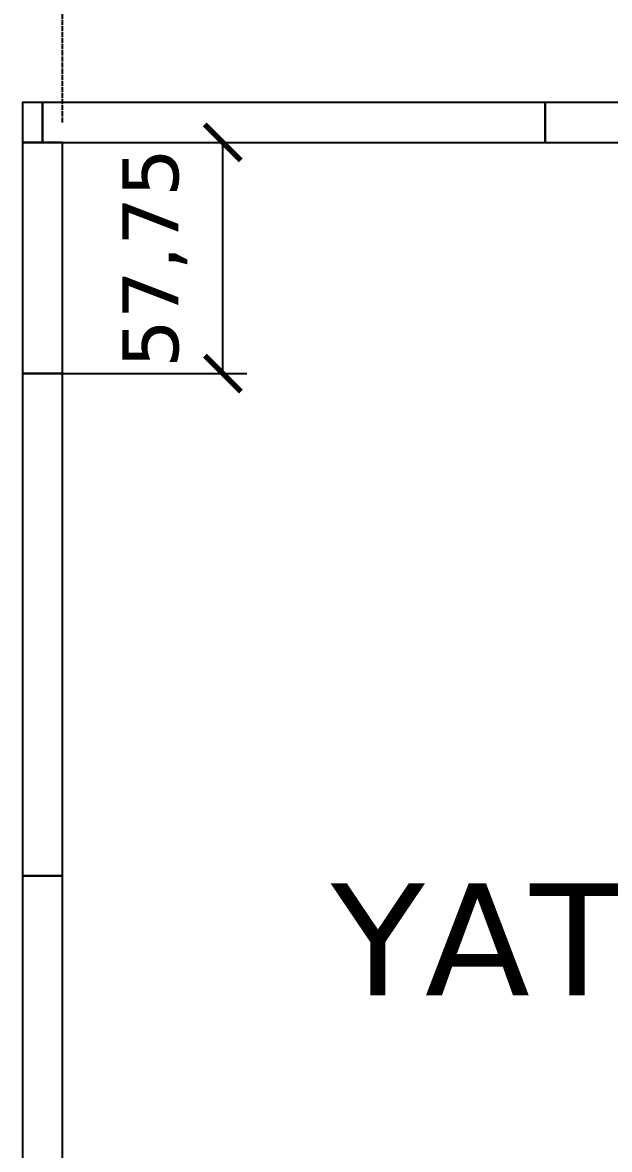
# Model space of a CAD drawing. Header units: centimetres. Extents: x -135 to 5290, y -1327 to 1388.
# Drawn here: x 1963 to 2109.5, y 190.6 to 472.2 of the extents above; entities that cross this region are included whole.
import ezdxf
from ezdxf.enums import TextEntityAlignment as Align

# ---------------------------------------------------------------- set-up
doc = ezdxf.new("R2010")
doc.units = ezdxf.units.CM
doc.linetypes.add('DASHED', pattern=[1.524, 1.27, -0.254])
for name, color, linetype in [('ACIK_SINIR', 8, 'DASHED'), ('IC_DUVAR_100', 30, 'Continuous'), ('KOSE_PROFIL_100', 8, 'Continuous'), ('ODA_ADLARI', 7, 'Continuous'), ('OZEL_PANEL_OLCU_CM', 3, 'Continuous')]:
    doc.layers.add(name, color=color, linetype=linetype)
doc.styles.add('PORTMAN', font='DejaVuSans.ttf')
doc.dimstyles.new('PORTMAN', dxfattribs={"dimtxt": 14, "dimasz": 9, "dimexe": 6, "dimexo": 5, "dimgap": 4, "dimtad": 1, "dimtxsty": 'PORTMAN', "dimblk": 'ARCHTICK', "dimcen": 2.5, "dimazin": 3, "dimtfac": 0.5, "dimtmove": 2, "dimatfit": 3})

# ---------------------------------------------------------------- blocks, each defined once
blk = doc.blocks.new('BOM_I14_1255p0_IC_DOLU')
blk.add_lwpolyline([(0, 0), (10, 0), (10, 125.5), (0, 125.5)], close=True)
blk = doc.blocks.new('BOM_I15_1255p0_IC_K01_SAG_ALT')
blk.add_lwpolyline([(0, 0), (10, 0), (10, 21.75), (0, 21.75)], close=True)
blk = doc.blocks.new('BOM_I16_577p5_IC_DOLU')
blk.add_lwpolyline([(0, 0), (10, 0), (10, 57.75), (0, 57.75)], close=True)
blk = doc.blocks.new('BOM_B02_IC_KOSE_50x100')
blk.add_lwpolyline([(0, 0), (5, 0), (5, 10), (0, 10)], close=True)
blk = doc.blocks.new('_ARCHTICK')
at = {"color": 0, "linetype": 'BYBLOCK', "const_width": 0.15}
blk.add_lwpolyline([(-0.5, -0.5), (0.5, 0.5)], dxfattribs=at)

msp = doc.modelspace()

# ---------------------------------------------------------------- linework, layer by layer
at = {"layer": 'ACIK_SINIR'}
msp.add_line((1973, 447.25), (1973, 635.5), dxfattribs=at)

# ---------------------------------------------------------------- block references
at = {"layer": 'IC_DUVAR_100', "rotation": 270}
for name, p in [('BOM_I14_1255p0_IC_DOLU', (1968, 452.25)), ('BOM_I15_1255p0_IC_K01_SAG_ALT', (2093.5, 452.25))]:
    msp.add_blockref(name, p, dxfattribs=at)
at = {"layer": 'IC_DUVAR_100'}
for name, p in [('BOM_I16_577p5_IC_DOLU', (1963, 384.5)), ('BOM_I14_1255p0_IC_DOLU', (1963, 259)), ('BOM_I14_1255p0_IC_DOLU', (1963, 133.5))]:
    msp.add_blockref(name, p, dxfattribs=at)
at = {"layer": 'KOSE_PROFIL_100'}
msp.add_blockref('BOM_B02_IC_KOSE_50x100', (1963, 442.25), dxfattribs=at)

# ---------------------------------------------------------------- texts
at = {"layer": 'ODA_ADLARI', "style": 'PORTMAN'}
msp.add_text('YATAK ODASI 1', height=28, dxfattribs=at).set_placement((2187.625, 243.125), align=Align.MIDDLE_CENTER)

# ---------------------------------------------------------------- dimensions: what is measured, and where the dimension line sits
at = {"layer": 'OZEL_PANEL_OLCU_CM'}
msp.add_linear_dim(base=(2013, 384.5), p1=(1963, 384.5), p2=(1963, 442.25), angle=90, dimstyle='PORTMAN', override={"dimtxt": 14, "dimasz": 9, "dimexe": 6, "dimexo": 5, "dimdec": 2, "dimzin": 8, "dimdsep": 44}, dxfattribs=at).render()

doc.saveas('drawing.dxf')
